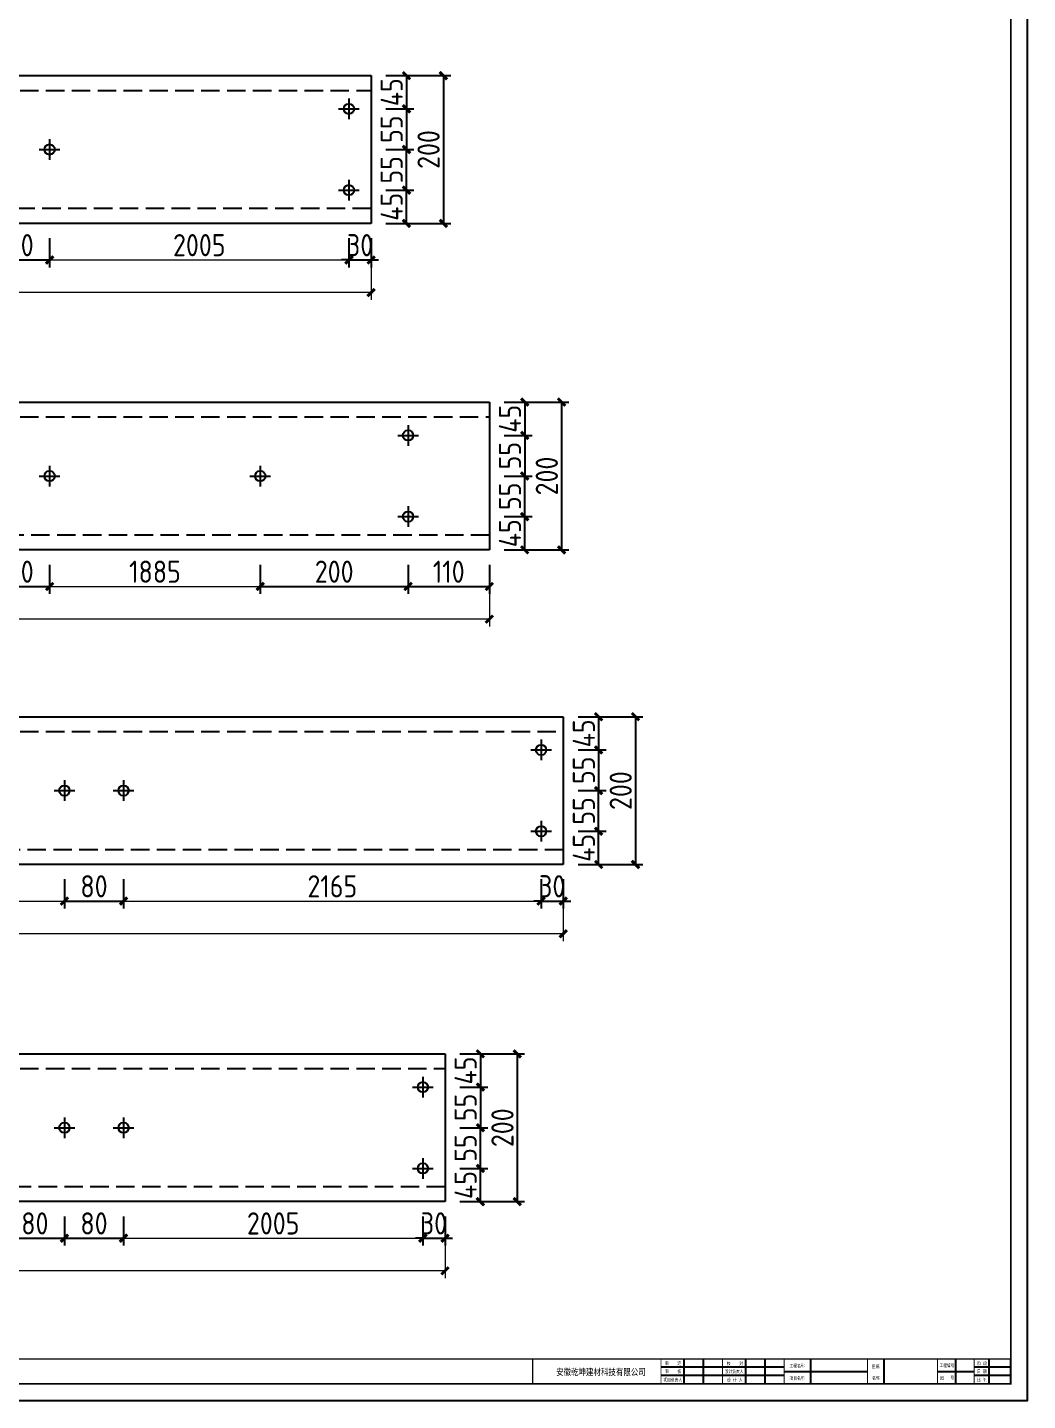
# Model space of a CAD drawing. Extents: x -196983 to 471790, y -783661 to 190401.
# Drawn here: x -27614 to -14082, y -149897 to -131313 of the extents above; entities that cross this region are included whole.
import ezdxf

# ---------------------------------------------------------------- set-up
doc = ezdxf.new("R2010")
doc.units = 0
doc.header["$LTSCALE"] = 1000
doc.header["$MEASUREMENT"] = 0
doc.linetypes.add('DASH', pattern=[0.35, 0.25, -0.1])
doc.layers.add('_TCH_MASK', color=7, linetype='Continuous')
doc.layers.add('PUB_TITLE', color=4, linetype='Continuous')
doc.styles.get("Standard").update_dxf_attribs({"font": 'gbenor.shx', "bigfont": 'gbcbig.shx'})
doc.styles.add('图框', font='')
doc.styles.get('图框').set_extended_font_data('SimSun')
doc.dimstyles.get("Standard").update_dxf_attribs({"dimscale": 100, "dimtxt": 3.5, "dimasz": 1, "dimexe": 2.5, "dimexo": 3, "dimgap": 1.5, "dimtad": 1, "dimdec": 0, "dimzin": 0, "dimdsep": 46, "dimtxsty": 'Standard', "dimblk": 'ARCHTICK', "dimcen": 0.09, "dimadec": 0, "dimazin": 0, "dimtfac": 1, "dimtdec": 0, "dimtix": 1, "dimtmove": 2, "dimatfit": 3, "dimfxl": 1, "dimtolj": 1, "dimtzin": 0, "dimarcsym": 0})

# ---------------------------------------------------------------- blocks, each defined once
blk = doc.blocks.new('_ArchTick')
at = {"color": 0, "linetype": 'ByBlock', "const_width": 0.4}
blk.add_lwpolyline([(-0.5, -0.5), (0.5, 0.5)], dxfattribs=at)
blk = doc.blocks.new('*D721')
at = {"layer": '_TCH_MASK', "color": 0, "lineweight": -2}
for p, q in [((-23264, -134165), (-23264, -134560)), ((-22964, -134165), (-22964, -134560)), ((-23264, -134460), (-23364, -134460)), ((-23264, -134460), (-22964, -134460)), ((-22964, -134460), (-22864, -134460))]:
    blk.add_line(p, q, dxfattribs=at)
at = {"layer": 'Defpoints', "color": 0}
for p in [(-23264, -133965), (-22964, -133965), (-22964, -134460)]:
    blk.add_point(p, dxfattribs=at)
at = {"layer": '_TCH_MASK', "color": 0, "lineweight": -2, "xscale": 100, "yscale": 100, "zscale": 100}
blk.add_blockref('_ArchTick', (-23264, -134460), dxfattribs=at)
at = {"layer": '_TCH_MASK', "color": 0, "lineweight": -2, "xscale": 100, "yscale": 100, "zscale": 100, "rotation": 180}
blk.add_blockref('_ArchTick', (-22964, -134460), dxfattribs=at)
at = {"layer": '_TCH_MASK', "color": 0, "lineweight": 15, "insert": (-23114, -134260), "char_height": 300, "attachment_point": 5}
blk.add_mtext('\\A1;30', dxfattribs=at)
blk = doc.blocks.new('*D602')
at = {"layer": '_TCH_MASK', "color": 0, "lineweight": -2}
for p, q in [((-22764, -133515), (-22386, -133515)), ((-22486, -133965), (-22486, -133515)), ((-22764, -133965), (-22386, -133965))]:
    blk.add_line(p, q, dxfattribs=at)
at = {"layer": 'Defpoints', "color": 0}
for p in [(-22964, -133515), (-22486, -133515), (-22964, -133965)]:
    blk.add_point(p, dxfattribs=at)
at = {"layer": '_TCH_MASK', "color": 0, "lineweight": -2, "xscale": 100, "yscale": 100, "zscale": 100}
for p, rotation in [((-22486, -133515), 90), ((-22486, -133965), 270)]:
    blk.add_blockref('_ArchTick', p, dxfattribs=dict(at, rotation=rotation))
at = {"layer": '_TCH_MASK', "color": 0, "lineweight": 15, "insert": (-22686, -133740), "char_height": 300, "attachment_point": 5, "rotation": 90}
blk.add_mtext('\\A1;45', dxfattribs=at)
blk = doc.blocks.new('*D722')
at = {"layer": '_TCH_MASK', "color": 0, "lineweight": -2}
for p, q in [((-22764, -132965), (-22386, -132965)), ((-22486, -133515), (-22486, -132965)), ((-22764, -133515), (-22386, -133515))]:
    blk.add_line(p, q, dxfattribs=at)
at = {"layer": 'Defpoints', "color": 0}
for p in [(-22964, -132965), (-22486, -132965), (-22964, -133515)]:
    blk.add_point(p, dxfattribs=at)
at = {"layer": '_TCH_MASK', "color": 0, "lineweight": -2, "xscale": 100, "yscale": 100, "zscale": 100}
for p, rotation in [((-22486, -132965), 90), ((-22486, -133515), 270)]:
    blk.add_blockref('_ArchTick', p, dxfattribs=dict(at, rotation=rotation))
at = {"layer": '_TCH_MASK', "color": 0, "lineweight": 15, "insert": (-22686, -133240), "char_height": 300, "attachment_point": 5, "rotation": 90}
blk.add_mtext('\\A1;55', dxfattribs=at)
blk = doc.blocks.new('*D603')
at = {"layer": '_TCH_MASK', "color": 0, "lineweight": -2}
for p, q in [((-22764, -131965), (-22386, -131965)), ((-22486, -131965), (-22486, -132415)), ((-22764, -132415), (-22386, -132415))]:
    blk.add_line(p, q, dxfattribs=at)
at = {"layer": 'Defpoints', "color": 0}
for p in [(-22964, -131965), (-22964, -132415), (-22486, -132415)]:
    blk.add_point(p, dxfattribs=at)
at = {"layer": '_TCH_MASK', "color": 0, "lineweight": -2, "xscale": 100, "yscale": 100, "zscale": 100}
for p, rotation in [((-22486, -131965), 90), ((-22486, -132415), 270)]:
    blk.add_blockref('_ArchTick', p, dxfattribs=dict(at, rotation=rotation))
at = {"layer": '_TCH_MASK', "color": 0, "lineweight": 15, "insert": (-22686, -132190), "char_height": 300, "attachment_point": 5, "rotation": 90}
blk.add_mtext('\\A1;45', dxfattribs=at)
blk = doc.blocks.new('*D604')
at = {"layer": '_TCH_MASK', "color": 0, "lineweight": -2}
for p, q in [((-22764, -132415), (-22386, -132415)), ((-22486, -132415), (-22486, -132965)), ((-22764, -132965), (-22386, -132965))]:
    blk.add_line(p, q, dxfattribs=at)
at = {"layer": 'Defpoints', "color": 0}
for p in [(-22964, -132415), (-22964, -132965), (-22486, -132965)]:
    blk.add_point(p, dxfattribs=at)
at = {"layer": '_TCH_MASK', "color": 0, "lineweight": -2, "xscale": 100, "yscale": 100, "zscale": 100}
for p, rotation in [((-22486, -132415), 90), ((-22486, -132965), 270)]:
    blk.add_blockref('_ArchTick', p, dxfattribs=dict(at, rotation=rotation))
at = {"layer": '_TCH_MASK', "color": 0, "lineweight": 15, "insert": (-22686, -132690), "char_height": 300, "attachment_point": 5, "rotation": 90}
blk.add_mtext('\\A1;55', dxfattribs=at)
blk = doc.blocks.new('*D723')
at = {"layer": '_TCH_MASK', "color": 0, "lineweight": -2}
for p, q in [((-22764, -131965), (-21887, -131965)), ((-21987, -131965), (-21987, -133965)), ((-22764, -133965), (-21887, -133965))]:
    blk.add_line(p, q, dxfattribs=at)
at = {"layer": 'Defpoints', "color": 0}
for p in [(-22964, -131965), (-22964, -133965), (-21987, -133965)]:
    blk.add_point(p, dxfattribs=at)
at = {"layer": '_TCH_MASK', "color": 0, "lineweight": -2, "xscale": 100, "yscale": 100, "zscale": 100}
for p, rotation in [((-21987, -131965), 90), ((-21987, -133965), 270)]:
    blk.add_blockref('_ArchTick', p, dxfattribs=dict(at, rotation=rotation))
at = {"layer": '_TCH_MASK', "color": 0, "lineweight": 15, "insert": (-22187, -132965), "char_height": 300, "attachment_point": 5, "rotation": 90}
blk.add_mtext('\\A1;200', dxfattribs=at)
blk = doc.blocks.new('*D606')
at = {"layer": '_TCH_MASK', "color": 0, "lineweight": -2}
for p, q in [((-28114, -134165), (-28114, -134560)), ((-27314, -134165), (-27314, -134560)), ((-28114, -134460), (-27314, -134460))]:
    blk.add_line(p, q, dxfattribs=at)
at = {"layer": 'Defpoints', "color": 0}
for p in [(-28114, -133965), (-27314, -133965), (-27314, -134460)]:
    blk.add_point(p, dxfattribs=at)
at = {"layer": '_TCH_MASK', "color": 0, "lineweight": -2, "xscale": 100, "yscale": 100, "zscale": 100, "rotation": 180}
blk.add_blockref('_ArchTick', (-28114, -134460), dxfattribs=at)
at = {"layer": '_TCH_MASK', "color": 0, "lineweight": -2, "xscale": 100, "yscale": 100, "zscale": 100}
blk.add_blockref('_ArchTick', (-27314, -134460), dxfattribs=at)
at = {"layer": '_TCH_MASK', "color": 0, "lineweight": 15, "insert": (-27714, -134260), "char_height": 300, "attachment_point": 5}
blk.add_mtext('\\A1;80', dxfattribs=at)
blk = doc.blocks.new('*D726')
at = {"layer": '_TCH_MASK', "color": 0, "lineweight": -2}
for p, q in [((-28114, -138584), (-28114, -138979)), ((-27314, -138584), (-27314, -138979)), ((-28114, -138879), (-27314, -138879))]:
    blk.add_line(p, q, dxfattribs=at)
at = {"layer": 'Defpoints', "color": 0}
for p in [(-28114, -138384), (-27314, -138384), (-27314, -138879)]:
    blk.add_point(p, dxfattribs=at)
at = {"layer": '_TCH_MASK', "color": 0, "lineweight": -2, "xscale": 100, "yscale": 100, "zscale": 100, "rotation": 180}
blk.add_blockref('_ArchTick', (-28114, -138879), dxfattribs=at)
at = {"layer": '_TCH_MASK', "color": 0, "lineweight": -2, "xscale": 100, "yscale": 100, "zscale": 100}
blk.add_blockref('_ArchTick', (-27314, -138879), dxfattribs=at)
at = {"layer": '_TCH_MASK', "color": 0, "lineweight": 15, "insert": (-27714, -138679), "char_height": 300, "attachment_point": 5}
blk.add_mtext('\\A1;80', dxfattribs=at)
blk = doc.blocks.new('*D727')
at = {"layer": '_TCH_MASK', "color": 0, "lineweight": -2}
for p, q in [((-24464, -138584), (-24464, -138979)), ((-22464, -138584), (-22464, -138979)), ((-24464, -138879), (-22464, -138879))]:
    blk.add_line(p, q, dxfattribs=at)
at = {"layer": 'Defpoints', "color": 0}
for p in [(-24464, -138384), (-22464, -138384), (-22464, -138879)]:
    blk.add_point(p, dxfattribs=at)
at = {"layer": '_TCH_MASK', "color": 0, "lineweight": -2, "xscale": 100, "yscale": 100, "zscale": 100, "rotation": 180}
blk.add_blockref('_ArchTick', (-24464, -138879), dxfattribs=at)
at = {"layer": '_TCH_MASK', "color": 0, "lineweight": -2, "xscale": 100, "yscale": 100, "zscale": 100}
blk.add_blockref('_ArchTick', (-22464, -138879), dxfattribs=at)
at = {"layer": '_TCH_MASK', "color": 0, "lineweight": 15, "insert": (-23464, -138679), "char_height": 300, "attachment_point": 5}
blk.add_mtext('\\A1;200', dxfattribs=at)
blk = doc.blocks.new('*D728')
at = {"layer": '_TCH_MASK', "color": 0, "lineweight": -2}
for p, q in [((-22464, -138584), (-22464, -138979)), ((-21364, -138584), (-21364, -138979)), ((-22464, -138879), (-21364, -138879))]:
    blk.add_line(p, q, dxfattribs=at)
at = {"layer": 'Defpoints', "color": 0}
for p in [(-22464, -138384), (-21364, -138384), (-21364, -138879)]:
    blk.add_point(p, dxfattribs=at)
at = {"layer": '_TCH_MASK', "color": 0, "lineweight": -2, "xscale": 100, "yscale": 100, "zscale": 100, "rotation": 180}
blk.add_blockref('_ArchTick', (-22464, -138879), dxfattribs=at)
at = {"layer": '_TCH_MASK', "color": 0, "lineweight": -2, "xscale": 100, "yscale": 100, "zscale": 100}
blk.add_blockref('_ArchTick', (-21364, -138879), dxfattribs=at)
at = {"layer": '_TCH_MASK', "color": 0, "lineweight": 15, "insert": (-21914, -138679), "char_height": 300, "attachment_point": 5}
blk.add_mtext('\\A1;110', dxfattribs=at)
blk = doc.blocks.new('*D608')
at = {"layer": '_TCH_MASK', "color": 0, "lineweight": -2}
for p, q in [((-21164, -137934), (-20786, -137934)), ((-20886, -138384), (-20886, -137934)), ((-21164, -138384), (-20786, -138384))]:
    blk.add_line(p, q, dxfattribs=at)
at = {"layer": 'Defpoints', "color": 0}
for p in [(-21364, -137934), (-20886, -137934), (-21364, -138384)]:
    blk.add_point(p, dxfattribs=at)
at = {"layer": '_TCH_MASK', "color": 0, "lineweight": -2, "xscale": 100, "yscale": 100, "zscale": 100}
for p, rotation in [((-20886, -137934), 90), ((-20886, -138384), 270)]:
    blk.add_blockref('_ArchTick', p, dxfattribs=dict(at, rotation=rotation))
at = {"layer": '_TCH_MASK', "color": 0, "lineweight": 15, "insert": (-21086, -138159), "char_height": 300, "attachment_point": 5, "rotation": 90}
blk.add_mtext('\\A1;45', dxfattribs=at)
blk = doc.blocks.new('*D729')
at = {"layer": '_TCH_MASK', "color": 0, "lineweight": -2}
for p, q in [((-21164, -137384), (-20786, -137384)), ((-20886, -137934), (-20886, -137384)), ((-21164, -137934), (-20786, -137934))]:
    blk.add_line(p, q, dxfattribs=at)
at = {"layer": 'Defpoints', "color": 0}
for p in [(-21364, -137384), (-20886, -137384), (-21364, -137934)]:
    blk.add_point(p, dxfattribs=at)
at = {"layer": '_TCH_MASK', "color": 0, "lineweight": -2, "xscale": 100, "yscale": 100, "zscale": 100}
for p, rotation in [((-20886, -137384), 90), ((-20886, -137934), 270)]:
    blk.add_blockref('_ArchTick', p, dxfattribs=dict(at, rotation=rotation))
at = {"layer": '_TCH_MASK', "color": 0, "lineweight": 15, "insert": (-21086, -137659), "char_height": 300, "attachment_point": 5, "rotation": 90}
blk.add_mtext('\\A1;55', dxfattribs=at)
blk = doc.blocks.new('*D609')
at = {"layer": '_TCH_MASK', "color": 0, "lineweight": -2}
for p, q in [((-21164, -136384), (-20786, -136384)), ((-20886, -136384), (-20886, -136834)), ((-21164, -136834), (-20786, -136834))]:
    blk.add_line(p, q, dxfattribs=at)
at = {"layer": 'Defpoints', "color": 0}
for p in [(-21364, -136384), (-21364, -136834), (-20886, -136834)]:
    blk.add_point(p, dxfattribs=at)
at = {"layer": '_TCH_MASK', "color": 0, "lineweight": -2, "xscale": 100, "yscale": 100, "zscale": 100}
for p, rotation in [((-20886, -136384), 90), ((-20886, -136834), 270)]:
    blk.add_blockref('_ArchTick', p, dxfattribs=dict(at, rotation=rotation))
at = {"layer": '_TCH_MASK', "color": 0, "lineweight": 15, "insert": (-21086, -136609), "char_height": 300, "attachment_point": 5, "rotation": 90}
blk.add_mtext('\\A1;45', dxfattribs=at)
blk = doc.blocks.new('*D610')
at = {"layer": '_TCH_MASK', "color": 0, "lineweight": -2}
for p, q in [((-21164, -136834), (-20786, -136834)), ((-20886, -136834), (-20886, -137384)), ((-21164, -137384), (-20786, -137384))]:
    blk.add_line(p, q, dxfattribs=at)
at = {"layer": 'Defpoints', "color": 0}
for p in [(-21364, -136834), (-21364, -137384), (-20886, -137384)]:
    blk.add_point(p, dxfattribs=at)
at = {"layer": '_TCH_MASK', "color": 0, "lineweight": -2, "xscale": 100, "yscale": 100, "zscale": 100}
for p, rotation in [((-20886, -136834), 90), ((-20886, -137384), 270)]:
    blk.add_blockref('_ArchTick', p, dxfattribs=dict(at, rotation=rotation))
at = {"layer": '_TCH_MASK', "color": 0, "lineweight": 15, "insert": (-21086, -137109), "char_height": 300, "attachment_point": 5, "rotation": 90}
blk.add_mtext('\\A1;55', dxfattribs=at)
blk = doc.blocks.new('*D730')
at = {"layer": '_TCH_MASK', "color": 0, "lineweight": -2}
for p, q in [((-21164, -136384), (-20287, -136384)), ((-20387, -136384), (-20387, -138384)), ((-21164, -138384), (-20287, -138384))]:
    blk.add_line(p, q, dxfattribs=at)
at = {"layer": 'Defpoints', "color": 0}
for p in [(-21364, -136384), (-21364, -138384), (-20387, -138384)]:
    blk.add_point(p, dxfattribs=at)
at = {"layer": '_TCH_MASK', "color": 0, "lineweight": -2, "xscale": 100, "yscale": 100, "zscale": 100}
for p, rotation in [((-20387, -136384), 90), ((-20387, -138384), 270)]:
    blk.add_blockref('_ArchTick', p, dxfattribs=dict(at, rotation=rotation))
at = {"layer": '_TCH_MASK', "color": 0, "lineweight": 15, "insert": (-20587, -137384), "char_height": 300, "attachment_point": 5, "rotation": 90}
blk.add_mtext('\\A1;200', dxfattribs=at)
blk = doc.blocks.new('*D732')
at = {"layer": '_TCH_MASK', "color": 0, "lineweight": -2}
for p, q in [((-27114, -142842), (-27114, -143237)), ((-26314, -142842), (-26314, -143237)), ((-27114, -143137), (-26314, -143137))]:
    blk.add_line(p, q, dxfattribs=at)
at = {"layer": 'Defpoints', "color": 0}
for p in [(-27114, -142642), (-26314, -142642), (-26314, -143137)]:
    blk.add_point(p, dxfattribs=at)
at = {"layer": '_TCH_MASK', "color": 0, "lineweight": -2, "xscale": 100, "yscale": 100, "zscale": 100, "rotation": 180}
blk.add_blockref('_ArchTick', (-27114, -143137), dxfattribs=at)
at = {"layer": '_TCH_MASK', "color": 0, "lineweight": -2, "xscale": 100, "yscale": 100, "zscale": 100}
blk.add_blockref('_ArchTick', (-26314, -143137), dxfattribs=at)
at = {"layer": '_TCH_MASK', "color": 0, "lineweight": 15, "insert": (-26714, -142937), "char_height": 300, "attachment_point": 5}
blk.add_mtext('\\A1;80', dxfattribs=at)
blk = doc.blocks.new('*D733')
at = {"layer": '_TCH_MASK', "color": 0, "lineweight": -2}
for p, q in [((-20664, -142842), (-20664, -143237)), ((-20364, -142842), (-20364, -143237)), ((-20664, -143137), (-20764, -143137)), ((-20664, -143137), (-20364, -143137)), ((-20364, -143137), (-20264, -143137))]:
    blk.add_line(p, q, dxfattribs=at)
at = {"layer": 'Defpoints', "color": 0}
for p in [(-20664, -142642), (-20364, -142642), (-20364, -143137)]:
    blk.add_point(p, dxfattribs=at)
at = {"layer": '_TCH_MASK', "color": 0, "lineweight": -2, "xscale": 100, "yscale": 100, "zscale": 100}
blk.add_blockref('_ArchTick', (-20664, -143137), dxfattribs=at)
at = {"layer": '_TCH_MASK', "color": 0, "lineweight": -2, "xscale": 100, "yscale": 100, "zscale": 100, "rotation": 180}
blk.add_blockref('_ArchTick', (-20364, -143137), dxfattribs=at)
at = {"layer": '_TCH_MASK', "color": 0, "lineweight": 15, "insert": (-20514, -142937), "char_height": 300, "attachment_point": 5}
blk.add_mtext('\\A1;30', dxfattribs=at)
blk = doc.blocks.new('*D611')
at = {"layer": '_TCH_MASK', "color": 0, "lineweight": -2}
for p, q in [((-20164, -142192), (-19786, -142192)), ((-19886, -142642), (-19886, -142192)), ((-20164, -142642), (-19786, -142642))]:
    blk.add_line(p, q, dxfattribs=at)
at = {"layer": 'Defpoints', "color": 0}
for p in [(-20364, -142192), (-19886, -142192), (-20364, -142642)]:
    blk.add_point(p, dxfattribs=at)
at = {"layer": '_TCH_MASK', "color": 0, "lineweight": -2, "xscale": 100, "yscale": 100, "zscale": 100}
for p, rotation in [((-19886, -142192), 90), ((-19886, -142642), 270)]:
    blk.add_blockref('_ArchTick', p, dxfattribs=dict(at, rotation=rotation))
at = {"layer": '_TCH_MASK', "color": 0, "lineweight": 15, "insert": (-20086, -142417), "char_height": 300, "attachment_point": 5, "rotation": 90}
blk.add_mtext('\\A1;45', dxfattribs=at)
blk = doc.blocks.new('*D734')
at = {"layer": '_TCH_MASK', "color": 0, "lineweight": -2}
for p, q in [((-20164, -141642), (-19786, -141642)), ((-19886, -142192), (-19886, -141642)), ((-20164, -142192), (-19786, -142192))]:
    blk.add_line(p, q, dxfattribs=at)
at = {"layer": 'Defpoints', "color": 0}
for p in [(-20364, -141642), (-19886, -141642), (-20364, -142192)]:
    blk.add_point(p, dxfattribs=at)
at = {"layer": '_TCH_MASK', "color": 0, "lineweight": -2, "xscale": 100, "yscale": 100, "zscale": 100}
for p, rotation in [((-19886, -141642), 90), ((-19886, -142192), 270)]:
    blk.add_blockref('_ArchTick', p, dxfattribs=dict(at, rotation=rotation))
at = {"layer": '_TCH_MASK', "color": 0, "lineweight": 15, "insert": (-20086, -141917), "char_height": 300, "attachment_point": 5, "rotation": 90}
blk.add_mtext('\\A1;55', dxfattribs=at)
blk = doc.blocks.new('*D612')
at = {"layer": '_TCH_MASK', "color": 0, "lineweight": -2}
for p, q in [((-20164, -140642), (-19786, -140642)), ((-19886, -140642), (-19886, -141092)), ((-20164, -141092), (-19786, -141092))]:
    blk.add_line(p, q, dxfattribs=at)
at = {"layer": 'Defpoints', "color": 0}
for p in [(-20364, -140642), (-20364, -141092), (-19886, -141092)]:
    blk.add_point(p, dxfattribs=at)
at = {"layer": '_TCH_MASK', "color": 0, "lineweight": -2, "xscale": 100, "yscale": 100, "zscale": 100}
for p, rotation in [((-19886, -140642), 90), ((-19886, -141092), 270)]:
    blk.add_blockref('_ArchTick', p, dxfattribs=dict(at, rotation=rotation))
at = {"layer": '_TCH_MASK', "color": 0, "lineweight": 15, "insert": (-20086, -140867), "char_height": 300, "attachment_point": 5, "rotation": 90}
blk.add_mtext('\\A1;45', dxfattribs=at)
blk = doc.blocks.new('*D613')
at = {"layer": '_TCH_MASK', "color": 0, "lineweight": -2}
for p, q in [((-20164, -141092), (-19786, -141092)), ((-19886, -141092), (-19886, -141642)), ((-20164, -141642), (-19786, -141642))]:
    blk.add_line(p, q, dxfattribs=at)
at = {"layer": 'Defpoints', "color": 0}
for p in [(-20364, -141092), (-20364, -141642), (-19886, -141642)]:
    blk.add_point(p, dxfattribs=at)
at = {"layer": '_TCH_MASK', "color": 0, "lineweight": -2, "xscale": 100, "yscale": 100, "zscale": 100}
for p, rotation in [((-19886, -141092), 90), ((-19886, -141642), 270)]:
    blk.add_blockref('_ArchTick', p, dxfattribs=dict(at, rotation=rotation))
at = {"layer": '_TCH_MASK', "color": 0, "lineweight": 15, "insert": (-20086, -141367), "char_height": 300, "attachment_point": 5, "rotation": 90}
blk.add_mtext('\\A1;55', dxfattribs=at)
blk = doc.blocks.new('*D735')
at = {"layer": '_TCH_MASK', "color": 0, "lineweight": -2}
for p, q in [((-20164, -140642), (-19287, -140642)), ((-19387, -140642), (-19387, -142642)), ((-20164, -142642), (-19287, -142642))]:
    blk.add_line(p, q, dxfattribs=at)
at = {"layer": 'Defpoints', "color": 0}
for p in [(-20364, -140642), (-20364, -142642), (-19387, -142642)]:
    blk.add_point(p, dxfattribs=at)
at = {"layer": '_TCH_MASK', "color": 0, "lineweight": -2, "xscale": 100, "yscale": 100, "zscale": 100}
for p, rotation in [((-19387, -140642), 90), ((-19387, -142642), 270)]:
    blk.add_blockref('_ArchTick', p, dxfattribs=dict(at, rotation=rotation))
at = {"layer": '_TCH_MASK', "color": 0, "lineweight": 15, "insert": (-19587, -141642), "char_height": 300, "attachment_point": 5, "rotation": 90}
blk.add_mtext('\\A1;200', dxfattribs=at)
blk = doc.blocks.new('*D738')
at = {"layer": '_TCH_MASK', "color": 0, "lineweight": -2}
for p, q in [((-27914, -147405), (-27914, -147800)), ((-27114, -147405), (-27114, -147800)), ((-27914, -147700), (-27114, -147700))]:
    blk.add_line(p, q, dxfattribs=at)
at = {"layer": 'Defpoints', "color": 0}
for p in [(-27914, -147205), (-27114, -147205), (-27114, -147700)]:
    blk.add_point(p, dxfattribs=at)
at = {"layer": '_TCH_MASK', "color": 0, "lineweight": -2, "xscale": 100, "yscale": 100, "zscale": 100, "rotation": 180}
blk.add_blockref('_ArchTick', (-27914, -147700), dxfattribs=at)
at = {"layer": '_TCH_MASK', "color": 0, "lineweight": -2, "xscale": 100, "yscale": 100, "zscale": 100}
blk.add_blockref('_ArchTick', (-27114, -147700), dxfattribs=at)
at = {"layer": '_TCH_MASK', "color": 0, "lineweight": 15, "insert": (-27514, -147500), "char_height": 300, "attachment_point": 5}
blk.add_mtext('\\A1;80', dxfattribs=at)
blk = doc.blocks.new('*D739')
at = {"layer": '_TCH_MASK', "color": 0, "lineweight": -2}
for p, q in [((-22264, -147405), (-22264, -147800)), ((-21964, -147405), (-21964, -147800)), ((-22264, -147700), (-22364, -147700)), ((-22264, -147700), (-21964, -147700)), ((-21964, -147700), (-21864, -147700))]:
    blk.add_line(p, q, dxfattribs=at)
at = {"layer": 'Defpoints', "color": 0}
for p in [(-22264, -147205), (-21964, -147205), (-21964, -147700)]:
    blk.add_point(p, dxfattribs=at)
at = {"layer": '_TCH_MASK', "color": 0, "lineweight": -2, "xscale": 100, "yscale": 100, "zscale": 100}
blk.add_blockref('_ArchTick', (-22264, -147700), dxfattribs=at)
at = {"layer": '_TCH_MASK', "color": 0, "lineweight": -2, "xscale": 100, "yscale": 100, "zscale": 100, "rotation": 180}
blk.add_blockref('_ArchTick', (-21964, -147700), dxfattribs=at)
at = {"layer": '_TCH_MASK', "color": 0, "lineweight": 15, "insert": (-22114, -147500), "char_height": 300, "attachment_point": 5}
blk.add_mtext('\\A1;30', dxfattribs=at)
blk = doc.blocks.new('*D615')
at = {"layer": '_TCH_MASK', "color": 0, "lineweight": -2}
for p, q in [((-21764, -146755), (-21386, -146755)), ((-21486, -147205), (-21486, -146755)), ((-21764, -147205), (-21386, -147205))]:
    blk.add_line(p, q, dxfattribs=at)
at = {"layer": 'Defpoints', "color": 0}
for p in [(-21964, -146755), (-21486, -146755), (-21964, -147205)]:
    blk.add_point(p, dxfattribs=at)
at = {"layer": '_TCH_MASK', "color": 0, "lineweight": -2, "xscale": 100, "yscale": 100, "zscale": 100}
for p, rotation in [((-21486, -146755), 90), ((-21486, -147205), 270)]:
    blk.add_blockref('_ArchTick', p, dxfattribs=dict(at, rotation=rotation))
at = {"layer": '_TCH_MASK', "color": 0, "lineweight": 15, "insert": (-21686, -146980), "char_height": 300, "attachment_point": 5, "rotation": 90}
blk.add_mtext('\\A1;45', dxfattribs=at)
blk = doc.blocks.new('*D740')
at = {"layer": '_TCH_MASK', "color": 0, "lineweight": -2}
for p, q in [((-21764, -146205), (-21386, -146205)), ((-21486, -146755), (-21486, -146205)), ((-21764, -146755), (-21386, -146755))]:
    blk.add_line(p, q, dxfattribs=at)
at = {"layer": 'Defpoints', "color": 0}
for p in [(-21964, -146205), (-21486, -146205), (-21964, -146755)]:
    blk.add_point(p, dxfattribs=at)
at = {"layer": '_TCH_MASK', "color": 0, "lineweight": -2, "xscale": 100, "yscale": 100, "zscale": 100}
for p, rotation in [((-21486, -146205), 90), ((-21486, -146755), 270)]:
    blk.add_blockref('_ArchTick', p, dxfattribs=dict(at, rotation=rotation))
at = {"layer": '_TCH_MASK', "color": 0, "lineweight": 15, "insert": (-21686, -146480), "char_height": 300, "attachment_point": 5, "rotation": 90}
blk.add_mtext('\\A1;55', dxfattribs=at)
blk = doc.blocks.new('*D616')
at = {"layer": '_TCH_MASK', "color": 0, "lineweight": -2}
for p, q in [((-21764, -145205), (-21386, -145205)), ((-21486, -145205), (-21486, -145655)), ((-21764, -145655), (-21386, -145655))]:
    blk.add_line(p, q, dxfattribs=at)
at = {"layer": 'Defpoints', "color": 0}
for p in [(-21964, -145205), (-21964, -145655), (-21486, -145655)]:
    blk.add_point(p, dxfattribs=at)
at = {"layer": '_TCH_MASK', "color": 0, "lineweight": -2, "xscale": 100, "yscale": 100, "zscale": 100}
for p, rotation in [((-21486, -145205), 90), ((-21486, -145655), 270)]:
    blk.add_blockref('_ArchTick', p, dxfattribs=dict(at, rotation=rotation))
at = {"layer": '_TCH_MASK', "color": 0, "lineweight": 15, "insert": (-21686, -145430), "char_height": 300, "attachment_point": 5, "rotation": 90}
blk.add_mtext('\\A1;45', dxfattribs=at)
blk = doc.blocks.new('*D617')
at = {"layer": '_TCH_MASK', "color": 0, "lineweight": -2}
for p, q in [((-21764, -145655), (-21386, -145655)), ((-21486, -145655), (-21486, -146205)), ((-21764, -146205), (-21386, -146205))]:
    blk.add_line(p, q, dxfattribs=at)
at = {"layer": 'Defpoints', "color": 0}
for p in [(-21964, -145655), (-21964, -146205), (-21486, -146205)]:
    blk.add_point(p, dxfattribs=at)
at = {"layer": '_TCH_MASK', "color": 0, "lineweight": -2, "xscale": 100, "yscale": 100, "zscale": 100}
for p, rotation in [((-21486, -145655), 90), ((-21486, -146205), 270)]:
    blk.add_blockref('_ArchTick', p, dxfattribs=dict(at, rotation=rotation))
at = {"layer": '_TCH_MASK', "color": 0, "lineweight": 15, "insert": (-21686, -145930), "char_height": 300, "attachment_point": 5, "rotation": 90}
blk.add_mtext('\\A1;55', dxfattribs=at)
blk = doc.blocks.new('*D741')
at = {"layer": '_TCH_MASK', "color": 0, "lineweight": -2}
for p, q in [((-21764, -145205), (-20887, -145205)), ((-20987, -145205), (-20987, -147205)), ((-21764, -147205), (-20887, -147205))]:
    blk.add_line(p, q, dxfattribs=at)
at = {"layer": 'Defpoints', "color": 0}
for p in [(-21964, -145205), (-21964, -147205), (-20987, -147205)]:
    blk.add_point(p, dxfattribs=at)
at = {"layer": '_TCH_MASK', "color": 0, "lineweight": -2, "xscale": 100, "yscale": 100, "zscale": 100}
for p, rotation in [((-20987, -145205), 90), ((-20987, -147205), 270)]:
    blk.add_blockref('_ArchTick', p, dxfattribs=dict(at, rotation=rotation))
at = {"layer": '_TCH_MASK', "color": 0, "lineweight": 15, "insert": (-21187, -146205), "char_height": 300, "attachment_point": 5, "rotation": 90}
blk.add_mtext('\\A1;200', dxfattribs=at)
blk = doc.blocks.new('*D619')
at = {"layer": '_TCH_MASK', "color": 0, "lineweight": -2}
for p, q in [((-27114, -147405), (-27114, -147800)), ((-26314, -147405), (-26314, -147800)), ((-27114, -147700), (-26314, -147700))]:
    blk.add_line(p, q, dxfattribs=at)
at = {"layer": 'Defpoints', "color": 0}
for p in [(-27114, -147205), (-26314, -147205), (-26314, -147700)]:
    blk.add_point(p, dxfattribs=at)
at = {"layer": '_TCH_MASK', "color": 0, "lineweight": -2, "xscale": 100, "yscale": 100, "zscale": 100, "rotation": 180}
blk.add_blockref('_ArchTick', (-27114, -147700), dxfattribs=at)
at = {"layer": '_TCH_MASK', "color": 0, "lineweight": -2, "xscale": 100, "yscale": 100, "zscale": 100}
blk.add_blockref('_ArchTick', (-26314, -147700), dxfattribs=at)
at = {"layer": '_TCH_MASK', "color": 0, "lineweight": 15, "insert": (-26714, -147500), "char_height": 300, "attachment_point": 5}
blk.add_mtext('\\A1;80', dxfattribs=at)
blk = doc.blocks.new('新块')
for p, q in [((-8240, 400), (-8240, 1000)), ((-7780, 400), (-7780, 1000)), ((-6760, 400), (-6760, 1000)), ((-6300, 400), (-6300, 1000)), ((-5200, 400), (-5200, 1000)), ((-3440, 400), (-3440, 1000)), ((-1720, 400), (-1720, 1000)), ((-920, 400), (-920, 1000)), ((-400, 400), (-400, 1000)), ((-5840, 800), (-8800, 800)), ((-5840, 700), (-3840, 700)), ((-2160, 700), (-1280, 700)), ((-400, 800), (-1280, 800)), ((-5840, 600), (-8800, 600)), ((-400, 600), (-1280, 600))]:
    blk.add_line(p, q)
for points, const_width in [([(-11880, 400), (-11880, 1000), (-400, 1000)], 32), ([(-8800, 400), (-8800, 1000)], 20), ([(-7320, 400), (-7320, 1000)], 20), ([(-5840, 400), (-5840, 1000)], 20), ([(-3840, 400), (-3840, 1000)], 20), ([(-2160, 400), (-2160, 1000)], 20), ([(-1280, 400), (-1280, 1000)], 20)]:
    blk.add_lwpolyline(points, dxfattribs=dict(const_width=const_width))
at = {"layer": 'PUB_TITLE'}
blk.add_lwpolyline([(-47560, 0), (0, 0), (0, 33640), (-47560, 33640)], close=True, dxfattribs=at)
at = {"layer": 'PUB_TITLE', "const_width": 40}
blk.add_lwpolyline([(-46560, 400), (-400, 400), (-400, 33240), (-46560, 33240)], close=True, dxfattribs=at)
at = {"layer": 'PUB_TITLE', "const_width": 32}
blk.add_lwpolyline([(-400, 1000), (-46560, 1000)], dxfattribs=at)
at = {"style": '图框', "width": 0.8}
for s, height, p in [('安徽乾坤建材科技有限公司', 160, (-11315, 604)), ('审    核', 80, (-8702, 659)), ('审    定', 80, (-8701, 854)), ('设计负责人', 80, (-7265, 659)), ('校    对', 80, (-7217, 851)), ('工程名称', 80, (-5712, 794)), ('图纸', 80, (-3732, 778)), ('工程编号', 80, (-2112, 803)), ('阶 段', 80, (-1205, 851)), ('日 期', 80, (-1212, 659)), ('项目负责人', 80, (-8739, 457)), ('设 计 人', 80, (-7213, 457)), ('项目名称', 80, (-5712, 494)), ('名称', 80, (-3732, 498)), ('图   号', 80, (-2098, 504)), ('比 例', 80, (-1211, 457))]:
    blk.add_text(s, height=height, dxfattribs=at).set_placement(p)
for tag, p in [('审定人', (-8147, 838)), ('审核人', (-8147, 641)), ('设计负责人', (-6745, 649)), ('校对', (-6621, 837)), ('工程名称', (-5026, 781)), ('图名', (-3347, 649)), ('日期', (-905, 632)), ('阶段', (-810, 832)), ('项目负责人', (-8228, 444)), ('设计人', (-6659, 447)), ('项目名称', (-5026, 479)), ('图号', (-1657, 502)), ('比例', (-810, 446))]:
    blk.add_attdef(tag, p, '', height=120)

msp = doc.modelspace()

# ---------------------------------------------------------------- linework, layer by layer
at = {"color": 0}
for p, q in [((-39264.2, -131964.8), (-22964.2, -131964.8)), ((-22964.2, -131964.8), (-22964.2, -133964.8)), ((-22964.2, -133964.8), (-39264.2, -133964.8)), ((-39264.2, -136384.1), (-21364.2, -136384.1)), ((-21364.2, -136384.1), (-21364.2, -138384.1)), ((-21364.2, -138384.1), (-39264.2, -138384.1)), ((-39264.2, -140642.2), (-20364.2, -140642.2)), ((-20364.2, -140642.2), (-20364.2, -142642.2)), ((-20364.2, -142642.2), (-39264.2, -142642.2)), ((-39264.2, -145205.2), (-21964.2, -145205.2)), ((-21964.2, -145205.2), (-21964.2, -147205.2)), ((-21964.2, -147205.2), (-39264.2, -147205.2))]:
    msp.add_line(p, q, dxfattribs=at)
at = {"color": 0, "linetype": 'DASH'}
for p, q in [((-39264.2, -132164.8), (-22964.2, -132164.8)), ((-22964.2, -133764.8), (-39264.2, -133764.8)), ((-39264.2, -136584.1), (-21364.2, -136584.1)), ((-21364.2, -138184.1), (-39264.2, -138184.1)), ((-39264.2, -140842.2), (-20364.2, -140842.2)), ((-20364.2, -142442.2), (-39264.2, -142442.2)), ((-39264.2, -145405.2), (-21964.2, -145405.2)), ((-21964.2, -147005.2), (-39264.2, -147005.2))]:
    msp.add_line(p, q, dxfattribs=at)
at = {"color": 1}
for p, q in [((-23264.2, -132274.8), (-23264.2, -132554.8)), ((-23404.2, -132414.8), (-23124.2, -132414.8)), ((-27314.2, -132824.8), (-27314.2, -133104.8)), ((-27454.2, -132964.8), (-27174.2, -132964.8)), ((-23264.2, -133374.8), (-23264.2, -133654.8)), ((-23404.2, -133514.8), (-23124.2, -133514.8)), ((-22464.2, -136694.1), (-22464.2, -136974.1)), ((-22604.2, -136834.1), (-22324.2, -136834.1)), ((-27314.2, -137244.1), (-27314.2, -137524.1)), ((-24464.2, -137244.1), (-24464.2, -137524.1)), ((-27454.2, -137384.1), (-27174.2, -137384.1)), ((-24604.2, -137384.1), (-24324.2, -137384.1)), ((-22464.2, -137794.1), (-22464.2, -138074.1)), ((-22604.2, -137934.1), (-22324.2, -137934.1)), ((-20664.2, -140952.2), (-20664.2, -141232.2)), ((-20804.2, -141092.2), (-20524.2, -141092.2)), ((-27114.2, -141502.2), (-27114.2, -141782.2)), ((-26314.2, -141502.2), (-26314.2, -141782.2)), ((-27254.2, -141642.2), (-26974.2, -141642.2)), ((-26454.2, -141642.2), (-26174.2, -141642.2)), ((-20664.2, -142052.2), (-20664.2, -142332.2)), ((-20804.2, -142192.2), (-20524.2, -142192.2)), ((-22404.2, -145655.2), (-22124.2, -145655.2)), ((-22264.2, -145515.2), (-22264.2, -145795.2)), ((-27114.2, -146065.2), (-27114.2, -146345.2)), ((-26314.2, -146065.2), (-26314.2, -146345.2)), ((-27254.2, -146205.2), (-26974.2, -146205.2)), ((-26454.2, -146205.2), (-26174.2, -146205.2)), ((-22264.2, -146615.2), (-22264.2, -146895.2)), ((-22404.2, -146755.2), (-22124.2, -146755.2))]:
    msp.add_line(p, q, dxfattribs=at)
for centre in [(-23264.2, -132414.8), (-27314.2, -132964.8), (-23264.2, -133514.8), (-22464.2, -136834.1), (-27314.2, -137384.1), (-24464.2, -137384.1), (-22464.2, -137934.1), (-20664.2, -141092.2), (-27114.2, -141642.2), (-26314.2, -141642.2), (-20664.2, -142192.2), (-22264.2, -145655.2), (-27114.2, -146205.2), (-26314.2, -146205.2), (-22264.2, -146755.2)]:
    msp.add_circle(centre, 70, dxfattribs=at)
at = {"layer": '_TCH_MASK', "lineweight": 15}
for p, q in [((-27314.2, -134164.8), (-27314.2, -134559.5)), ((-23264.2, -134164.8), (-23264.2, -134559.5)), ((-22964.2, -134164.8), (-22964.2, -135001.4)), ((-27314.2, -134459.5), (-23264.2, -134459.5)), ((-22964.2, -134901.4), (-39264.2, -134901.4)), ((-27314.2, -138584.1), (-27314.2, -138978.9)), ((-24464.2, -138584.1), (-24464.2, -138978.9)), ((-21364.2, -138584.1), (-21364.2, -139420.7)), ((-27314.2, -138878.9), (-24464.2, -138878.9)), ((-21364.2, -139320.7), (-39264.2, -139320.7)), ((-27114.2, -142842.2), (-27114.2, -143237)), ((-26314.2, -142842.2), (-26314.2, -143237)), ((-20664.2, -142842.2), (-20664.2, -143237)), ((-20364.2, -142842.2), (-20364.2, -143678.8)), ((-32514.2, -143137), (-27114.2, -143137)), ((-26314.2, -143137), (-20664.2, -143137)), ((-20364.2, -143578.8), (-39264.2, -143578.8)), ((-26314.2, -147405.2), (-26314.2, -147800)), ((-22264.2, -147405.2), (-22264.2, -147800)), ((-21964.2, -147405.2), (-21964.2, -148241.8)), ((-26314.2, -147700), (-22264.2, -147700)), ((-21964.2, -148141.8), (-39264.2, -148141.8))]:
    msp.add_line(p, q, dxfattribs=at)

# ---------------------------------------------------------------- block references
at = {"layer": '_TCH_MASK', "color": 0, "lineweight": 15, "xscale": 0.5637161763734184, "yscale": 0.5637161763588665, "zscale": 0.5637161763684475}
msp.add_blockref('新块', (-14082.3, -149897.2), dxfattribs=at)
at = {"layer": '_TCH_MASK', "lineweight": 15, "xscale": 100, "yscale": 100, "zscale": 100, "rotation": 180}
for p in [(-27314.2, -134459.5), (-27314.2, -138878.9), (-26314.2, -143137), (-26314.2, -147700)]:
    msp.add_blockref('_ArchTick', p, dxfattribs=at)
at = {"layer": '_TCH_MASK', "lineweight": 15, "xscale": 100, "yscale": 100, "zscale": 100}
for p in [(-23264.2, -134459.5), (-22964.2, -134901.4), (-24464.2, -138878.9), (-21364.2, -139320.7), (-27114.2, -143137), (-20664.2, -143137), (-20364.2, -143578.8), (-22264.2, -147700), (-21964.2, -148141.8)]:
    msp.add_blockref('_ArchTick', p, dxfattribs=at)

# ---------------------------------------------------------------- texts
at = {"layer": '_TCH_MASK', "lineweight": 15, "char_height": 300, "attachment_point": 5}
for s, insert in [('\\A1;2005', (-25289.2, -134259.5)), ('\\A1;1885', (-25889.2, -138678.9)), ('\\A1;2165', (-23489.2, -142937)), ('\\A1;2005', (-24289.2, -147500))]:
    msp.add_mtext(s, dxfattribs=dict(at, insert=insert))

# ---------------------------------------------------------------- dimensions: what is measured, and where the dimension line sits
at = {"layer": '_TCH_MASK', "lineweight": 15}
for base, p1, p2, angle, picture, middle in [((-22485.6, -132414.8), (-22964.2, -131964.8), (-22964.2, -132414.8), 270, '*D603', (-22685.6, -132189.8)), ((-21987.5, -133964.8), (-22964.2, -131964.8), (-22964.2, -133964.8), 90, '*D723', (-22187.5, -132964.8)), ((-22485.6, -132964.8), (-22964.2, -132414.8), (-22964.2, -132964.8), 270, '*D604', (-22685.6, -132689.8)), ((-22485.6, -132964.8), (-22964.2, -133514.8), (-22964.2, -132964.8), 90, '*D722', (-22685.6, -133239.8)), ((-22485.6, -133514.8), (-22964.2, -133964.8), (-22964.2, -133514.8), 90, '*D602', (-22685.6, -133739.8)), ((-20885.6, -136834.1), (-21364.2, -136384.1), (-21364.2, -136834.1), 270, '*D609', (-21085.6, -136609.1)), ((-20387.5, -138384.1), (-21364.2, -136384.1), (-21364.2, -138384.1), 90, '*D730', (-20587.5, -137384.1)), ((-20885.6, -137384.1), (-21364.2, -136834.1), (-21364.2, -137384.1), 270, '*D610', (-21085.6, -137109.1)), ((-20885.6, -137384.1), (-21364.2, -137934.1), (-21364.2, -137384.1), 90, '*D729', (-21085.6, -137659.1)), ((-20885.6, -137934.1), (-21364.2, -138384.1), (-21364.2, -137934.1), 90, '*D608', (-21085.6, -138159.1)), ((-19885.6, -141092.2), (-20364.2, -140642.2), (-20364.2, -141092.2), 270, '*D612', (-20085.6, -140867.2)), ((-19387.5, -142642.2), (-20364.2, -140642.2), (-20364.2, -142642.2), 90, '*D735', (-19587.5, -141642.2)), ((-19885.6, -141642.2), (-20364.2, -141092.2), (-20364.2, -141642.2), 270, '*D613', (-20085.6, -141367.2)), ((-19885.6, -141642.2), (-20364.2, -142192.2), (-20364.2, -141642.2), 90, '*D734', (-20085.6, -141917.2)), ((-19885.6, -142192.2), (-20364.2, -142642.2), (-20364.2, -142192.2), 90, '*D611', (-20085.6, -142417.2)), ((-21485.6, -145655.2), (-21964.2, -145205.2), (-21964.2, -145655.2), 270, '*D616', (-21685.6, -145430.2)), ((-20987.5, -147205.2), (-21964.2, -145205.2), (-21964.2, -147205.2), 90, '*D741', (-21187.5, -146205.2)), ((-21485.6, -146205.2), (-21964.2, -145655.2), (-21964.2, -146205.2), 270, '*D617', (-21685.6, -145930.2)), ((-21485.6, -146205.2), (-21964.2, -146755.2), (-21964.2, -146205.2), 90, '*D740', (-21685.6, -146480.2)), ((-21485.6, -146755.2), (-21964.2, -147205.2), (-21964.2, -146755.2), 90, '*D615', (-21685.6, -146980.2))]:
    dim = msp.add_linear_dim(base=base, p1=p1, p2=p2, angle=angle, dimstyle='Standard', override={"dimtxt": 3, "dimexe": 1, "dimexo": 2, "dimgap": 0.5, "dimlfac": 0.1}, dxfattribs=at)
    dim.commit()
    dim.dimension.update_dxf_attribs({"geometry": picture, "text_midpoint": middle})
for base, p1, p2, picture, middle in [((-27314.2, -134459.5), (-28114.2, -133964.8), (-27314.2, -133964.8), '*D606', (-27714.2, -134259.5)), ((-22964.2, -134459.5), (-23264.2, -133964.8), (-22964.2, -133964.8), '*D721', (-23114.2, -134259.5)), ((-27314.2, -138878.9), (-28114.2, -138384.1), (-27314.2, -138384.1), '*D726', (-27714.2, -138678.9)), ((-22464.2, -138878.9), (-24464.2, -138384.1), (-22464.2, -138384.1), '*D727', (-23464.2, -138678.9)), ((-21364.2, -138878.9), (-22464.2, -138384.1), (-21364.2, -138384.1), '*D728', (-21914.2, -138678.9)), ((-26314.2, -143137), (-27114.2, -142642.2), (-26314.2, -142642.2), '*D732', (-26714.2, -142937)), ((-20364.2, -143137), (-20664.2, -142642.2), (-20364.2, -142642.2), '*D733', (-20514.2, -142937)), ((-27114.2, -147700), (-27914.2, -147205.2), (-27114.2, -147205.2), '*D738', (-27514.2, -147500)), ((-26314.2, -147700), (-27114.2, -147205.2), (-26314.2, -147205.2), '*D619', (-26714.2, -147500)), ((-21964.2, -147700), (-22264.2, -147205.2), (-21964.2, -147205.2), '*D739', (-22114.2, -147500))]:
    dim = msp.add_linear_dim(base=base, p1=p1, p2=p2, dimstyle='Standard', override={"dimtxt": 3, "dimexe": 1, "dimexo": 2, "dimgap": 0.5, "dimlfac": 0.1}, dxfattribs=at)
    dim.commit()
    dim.dimension.update_dxf_attribs({"geometry": picture, "text_midpoint": middle})

doc.saveas('drawing.dxf')
